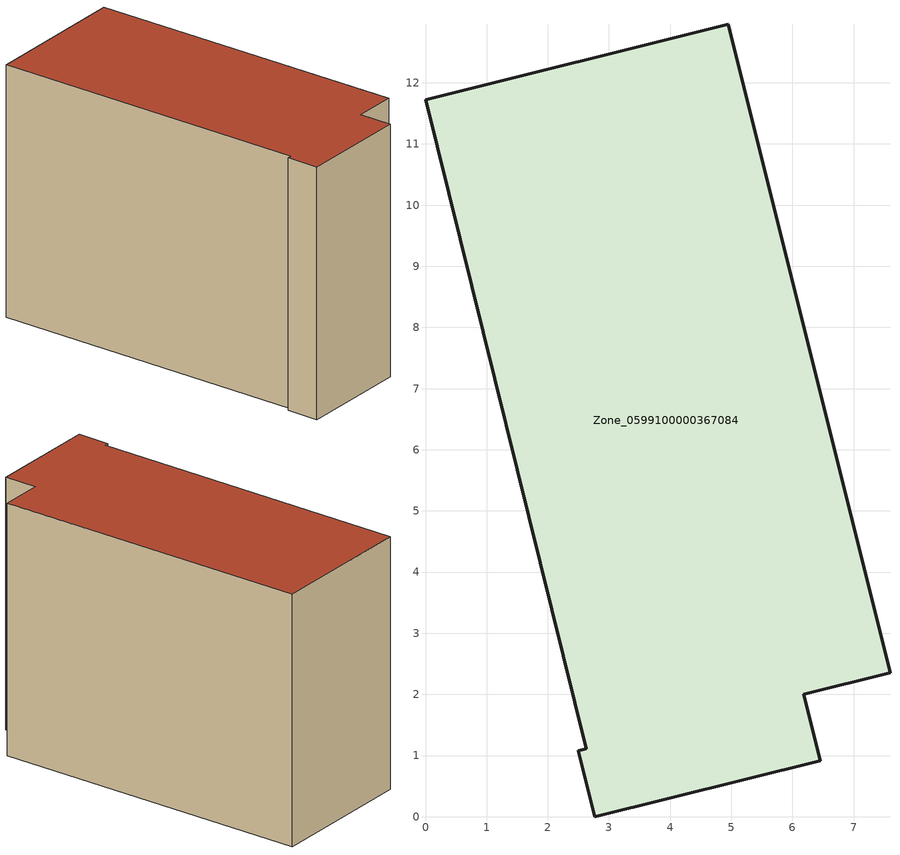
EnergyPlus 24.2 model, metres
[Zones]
Zone_0599100000367084
 floor ground (C_G): 2.5,1.08 2.63,1.11 0,11.72 4.95,12.96 7.59,2.35 6.19,2 6.45,0.92 2.77,0 z0
 wall outside (C_F): 2.63,1.11 2.5,1.08 2.77,0 6.45,0.92 6.19,2 7.59,2.35 4.95,12.96 0,11.72 2.63,1.11 z0:8.66
 roof outside (C_R): 4.95,12.96 0,11.72 2.63,1.11 2.5,1.08 2.77,0 6.45,0.92 6.19,2 7.59,2.35 z8.66
[BUILDING]
Pand.0599100000367084: North Axis=0; Terrain=City; Loads Convergence Tolerance Value=0.04; Temperature Convergence Tolerance Value=0.4; Solar Distribution=FullExterior; Maximum Number of Warmup Days=25; Minimum Number of Warmup Days=1
[Site:Location]
Rotterdam.The.Hague.AP_ZH_NLD Design_Conditions: Latitude=51.96; Longitude=4.45; Time Zone=1; Elevation=-4.5
[SITE:GROUNDTEMPERATURE:BUILDINGSURFACE]
18, 18, 18, 18, 18, 18, 18, 18, 18, 18, 18, 18
[MATERIAL] Thermal Absorptance=0.9; Solar Absorptance=0.7; Visible Absorptance=0.7
Name | Roughness | Thickness | Conductivity | Density | Specific Heat
G.TI.1992-2005 | MediumSmooth | 0.15 | 0.06 | 540 | 1210
F.TI.1992-2005 | Rough | 0.3 | 0.12 | 1920 | 840
R.TI.1992-2005 | MediumRough | 0.2 | 0.08 | 1500 | 1000
[CONSTRUCTION]
C_G: G.TI.1992-2005
C_F: F.TI.1992-2005
C_R: R.TI.1992-2005
[ZONE]
Zone_0599100000367084: Type=1; Multiplier=1; Ceiling Height=Autocalculate; Volume=Autocalculate; Floor Area=autocalculate; Part of Total Floor Area=Yes
[ZONEINFILTRATION:DESIGNFLOWRATE]
Infil_Zone_0599100000367084: Zone or ZoneList or Space or SpaceList=Zone_0599100000367084; Schedule=AlwaysOn; Design Flow Rate Calculation Method=Flow/Area; Flow Rate per Floor Area=0.0015; Constant Term Coefficient=1; Temperature Term Coefficient=0; Velocity Term Coefficient=0; Velocity Squared Term Coefficient=0
[HVACTEMPLATE:ZONE:IDEALLOADSAIRSYSTEM]
Zone_0599100000367084: Maximum Heating Supply Air Temperature=50; Minimum Cooling Supply Air Temperature=13; Maximum Heating Supply Air Humidity Ratio=0.0156; Minimum Cooling Supply Air Humidity Ratio=0.0077; Heating Limit=NoLimit; Cooling Limit=NoLimit; Dehumidification Control Type=ConstantSensibleHeatRatio; Cooling Sensible Heat Ratio=0.7; Dehumidification Setpoint=60; Humidification Control Type=None; Humidification Setpoint=30; Outdoor Air Method=None; Outdoor Air Flow Rate per Person=0.00944; Outdoor Air Flow Rate per Zone Floor Area=0; Outdoor Air Flow Rate per Zone=0; Demand Controlled Ventilation Type=None; Outdoor Air Economizer Type=NoEconomizer; Heat Recovery Type=None; Sensible Heat Recovery Effectiveness=0.7; Latent Heat Recovery Effectiveness=0.65
[ZONECONTROL:THERMOSTAT]
ThermostatControl_Zone_0599100000367084: Zone or ZoneList=Zone_0599100000367084; Control Type Schedule=DualSetpointControlType; Control 1=Thermostat_Zone_0599100000367084; Temperature Difference Between Cutout And Setpoint=0
[THERMOSTATSETPOINT:DUALSETPOINT]
Thermostat_Zone_0599100000367084: Heating Setpoint Temperature Schedule=HeatingSetpoint_Zone_0599100000367084; Cooling Setpoint Temperature Schedule=CoolingSetpoint_Zone_0599100000367084
[SCHEDULE:COMPACT]
HeatingSetpoint_Zone_0599100000367084: Through: 12/31, For: AllDays, Until: 24:00, 21
CoolingSetpoint_Zone_0599100000367084: Through: 12/31, For: AllDays, Until: 24:00, 24
DualSetpointControlType: Through: 12/31, For: AllDays, Until: 24:00, 4
AlwaysOn: Through: 12/31, For: AllDays, Until: 24:00, 1
